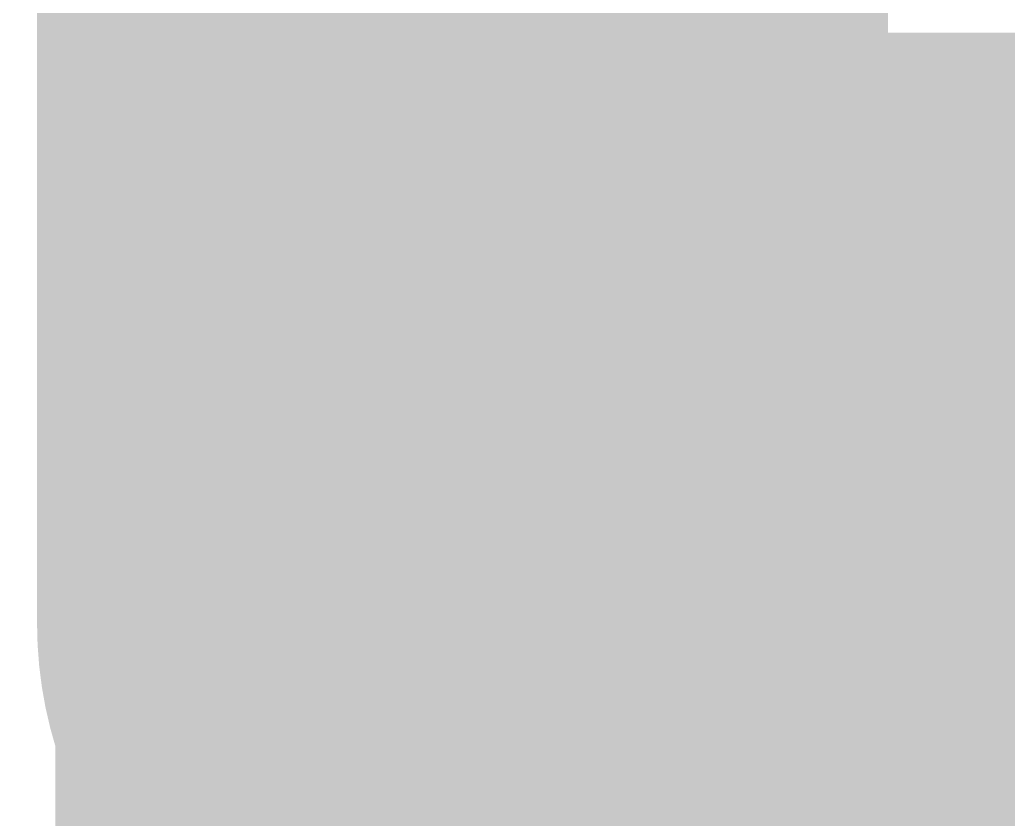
# Model space of a CAD drawing. Header units: inches. Extents: x -2 to 343, y -53 to 63.
# Drawn here: x 22.749 to 24.045, y -52.573 to -51.525 of the extents above; entities that cross this region are included whole.
import ezdxf

# ---------------------------------------------------------------- set-up
doc = ezdxf.new("R2010")
doc.units = ezdxf.units.IN
for name, color, linetype in [('Board Outline', 216, 'Continuous'), ('Bottom Layer', 5, 'Continuous'), ('Bottom Solder', 6, 'Continuous'), ('Drill Drawing', 1, 'Continuous'), ('Multi-Layer', 9, 'Continuous'), ('Pad Holes', 156, 'Continuous'), ('Top Layer', 1, 'Continuous'), ('Top Solder', 216, 'Continuous')]:
    doc.layers.add(name, color=color, linetype=linetype)

# ---------------------------------------------------------------- blocks, each defined once
blk = doc.blocks.new('TYPE_C_31_M_12__B_117')
at = {"layer": 'Bottom Layer'}
h = blk.add_hatch(color=5, dxfattribs=at)
edge = h.paths.add_edge_path()
edge.add_arc((7.525, 4.35), 0.45, 180, 360)
edge.add_line((7.975, 4.35), (7.975, 5.15))
edge.add_arc((7.525, 5.15), 0.45, 0, 180)
edge.add_line((7.075, 5.15), (7.075, 4.35))
at = {"layer": 'Bottom Solder'}
h = blk.add_hatch(color=6, dxfattribs=at)
edge = h.paths.add_edge_path()
edge.add_arc((7.525, 4.35), 0.5516, 180, 360)
edge.add_line((8.0766, 4.35), (8.0766, 5.15))
edge.add_arc((7.525, 5.15), 0.5516, 0, 180)
edge.add_line((6.9734, 5.15), (6.9734, 4.35))
at = {"layer": 'Multi-Layer'}
h = blk.add_hatch(color=9, dxfattribs=at)
edge = h.paths.add_edge_path()
edge.add_arc((7.525, 4.35), 0.45, 180, 360)
edge.add_line((7.975, 4.35), (7.975, 5.15))
edge.add_arc((7.525, 5.15), 0.45, 0, 180)
edge.add_line((7.075, 5.15), (7.075, 4.35))
at = {"layer": 'Pad Holes'}
h = blk.add_hatch(color=7, dxfattribs=at)
edge = h.paths.add_edge_path()
edge.add_arc((7.525, 5.15), 0.3, 0, 180)
edge.add_line((7.225, 5.15), (7.225, 4.35))
edge.add_arc((7.525, 4.35), 0.3, 180, 360)
edge.add_line((7.825, 4.35), (7.825, 5.15))
at = {"layer": 'Top Layer'}
h = blk.add_hatch(color=1, dxfattribs=at)
edge = h.paths.add_edge_path()
edge.add_arc((7.525, 4.35), 0.45, 180, 360)
edge.add_line((7.975, 4.35), (7.975, 5.15))
edge.add_arc((7.525, 5.15), 0.45, 0, 180)
edge.add_line((7.075, 5.15), (7.075, 4.35))
at = {"layer": 'Top Solder'}
h = blk.add_hatch(color=216, dxfattribs=at)
edge = h.paths.add_edge_path()
edge.add_arc((7.525, 4.35), 0.5516, 180, 360)
edge.add_line((8.0766, 4.35), (8.0766, 5.15))
edge.add_arc((7.525, 5.15), 0.5516, 0, 180)
edge.add_line((6.9734, 5.15), (6.9734, 4.35))

msp = doc.modelspace()

# ---------------------------------------------------------------- hatches: boundary and pattern name
at = {"layer": 'Top Layer'}
for points in [[(22.7952, -52.6034), (23.8874, -52.6034), (23.8874, -46.863), (22.7952, -46.863)], [(22.8729, -51.5418), (22.8729, -52.634), (32.4229, -52.634), (32.4229, -51.5418)]]:
    msp.add_hatch(color=1, dxfattribs=at).paths.add_polyline_path(points)

# ---------------------------------------------------------------- linework, layer by layer
at = {"layer": 'Board Outline'}
msp.add_lwpolyline([(23.1775, -53.0219, 0.254, 0.254, -0.213072), (-0.298, -38.4414, 0.254, 0.254, 0)], format="xyseb", dxfattribs=at)
at = {"layer": 'Drill Drawing'}
for points in [[(23.1959, -51.7888, 0.0508, 0.0508, 0), (23.3229, -51.6618, 0.0508, 0.0508, 0)], [(23.3229, -51.6618, 0.0508, 0.0508, 0), (23.4499, -51.7888, 0.0508, 0.0508, 0)], [(23.2467, -51.8396, 0.0508, 0.0508, 0), (23.3229, -51.7634, 0.0508, 0.0508, 0)], [(23.3229, -51.7634, 0.0508, 0.0508, 0), (23.3991, -51.8396, 0.0508, 0.0508, 0)], [(23.0689, -51.7888, 0.0508, 0.0508, 0), (23.1959, -51.9158, 0.0508, 0.0508, 0)], [(23.0689, -51.7888, 0.0508, 0.0508, 0), (23.1959, -51.7888, 0.0508, 0.0508, 0)], [(23.4499, -51.7888, 0.0508, 0.0508, 0), (23.5769, -51.7888, 0.0508, 0.0508, 0)], [(23.4499, -51.9158, 0.0508, 0.0508, 0), (23.5769, -51.7888, 0.0508, 0.0508, 0)], [(23.1705, -51.8396, 0.0508, 0.0508, 0), (23.2467, -51.9158, 0.0508, 0.0508, 0)], [(23.1705, -51.8396, 0.0508, 0.0508, 0), (23.2467, -51.8396, 0.0508, 0.0508, 0)], [(23.3991, -51.8396, 0.0508, 0.0508, 0), (23.4753, -51.8396, 0.0508, 0.0508, 0)], [(23.3991, -51.9158, 0.0508, 0.0508, 0), (23.4753, -51.8396, 0.0508, 0.0508, 0)], [(23.0689, -52.0428, 0.0508, 0.0508, 0), (23.1959, -51.9158, 0.0508, 0.0508, 0)], [(23.1705, -51.992, 0.0508, 0.0508, 0), (23.2467, -51.9158, 0.0508, 0.0508, 0)], [(23.3991, -51.9158, 0.0508, 0.0508, 0), (23.4753, -51.992, 0.0508, 0.0508, 0)], [(23.4499, -51.9158, 0.0508, 0.0508, 0), (23.5769, -52.0428, 0.0508, 0.0508, 0)], [(23.1705, -51.992, 0.0508, 0.0508, 0), (23.2467, -51.992, 0.0508, 0.0508, 0)], [(23.2467, -51.992, 0.0508, 0.0508, 0), (23.3229, -52.0682, 0.0508, 0.0508, 0)], [(23.3229, -52.0682, 0.0508, 0.0508, 0), (23.3991, -51.992, 0.0508, 0.0508, 0)], [(23.3991, -51.992, 0.0508, 0.0508, 0), (23.4753, -51.992, 0.0508, 0.0508, 0)], [(23.0689, -52.0428, 0.0508, 0.0508, 0), (23.1959, -52.0428, 0.0508, 0.0508, 0)], [(23.1959, -52.0428, 0.0508, 0.0508, 0), (23.3229, -52.1698, 0.0508, 0.0508, 0)], [(23.3229, -52.1698, 0.0508, 0.0508, 0), (23.4499, -52.0428, 0.0508, 0.0508, 0)], [(23.4499, -52.0428, 0.0508, 0.0508, 0), (23.5769, -52.0428, 0.0508, 0.0508, 0)]]:
    msp.add_lwpolyline(points, format="xyseb", dxfattribs=at)
for points in [[(23.3102, -51.6618, 0.0254, 0.0254, 1), (23.3356, -51.6618, 0.0254, 0.0254, 1)], [(23.3102, -51.6618, 0.0254, 0.0254, 1), (23.3356, -51.6618, 0.0254, 0.0254, 1)], [(23.3102, -51.7634, 0.0254, 0.0254, 1), (23.3356, -51.7634, 0.0254, 0.0254, 1)], [(23.3102, -51.7634, 0.0254, 0.0254, 1), (23.3356, -51.7634, 0.0254, 0.0254, 1)], [(23.0562, -51.7888, 0.0254, 0.0254, 1), (23.0816, -51.7888, 0.0254, 0.0254, 1)], [(23.0562, -51.7888, 0.0254, 0.0254, 1), (23.0816, -51.7888, 0.0254, 0.0254, 1)], [(23.1832, -51.7888, 0.0254, 0.0254, 1), (23.2086, -51.7888, 0.0254, 0.0254, 1)], [(23.1832, -51.7888, 0.0254, 0.0254, 1), (23.2086, -51.7888, 0.0254, 0.0254, 1)], [(23.4372, -51.7888, 0.0254, 0.0254, 1), (23.4626, -51.7888, 0.0254, 0.0254, 1)], [(23.4372, -51.7888, 0.0254, 0.0254, 1), (23.4626, -51.7888, 0.0254, 0.0254, 1)], [(23.5642, -51.7888, 0.0254, 0.0254, 1), (23.5896, -51.7888, 0.0254, 0.0254, 1)], [(23.5642, -51.7888, 0.0254, 0.0254, 1), (23.5896, -51.7888, 0.0254, 0.0254, 1)], [(23.1578, -51.8396, 0.0254, 0.0254, 1), (23.1832, -51.8396, 0.0254, 0.0254, 1)], [(23.1578, -51.8396, 0.0254, 0.0254, 1), (23.1832, -51.8396, 0.0254, 0.0254, 1)], [(23.234, -51.8396, 0.0254, 0.0254, 1), (23.2594, -51.8396, 0.0254, 0.0254, 1)], [(23.234, -51.8396, 0.0254, 0.0254, 1), (23.2594, -51.8396, 0.0254, 0.0254, 1)], [(23.3864, -51.8396, 0.0254, 0.0254, 1), (23.4118, -51.8396, 0.0254, 0.0254, 1)], [(23.3864, -51.8396, 0.0254, 0.0254, 1), (23.4118, -51.8396, 0.0254, 0.0254, 1)], [(23.4626, -51.8396, 0.0254, 0.0254, 1), (23.488, -51.8396, 0.0254, 0.0254, 1)], [(23.4626, -51.8396, 0.0254, 0.0254, 1), (23.488, -51.8396, 0.0254, 0.0254, 1)], [(23.1832, -51.9158, 0.0254, 0.0254, 1), (23.2086, -51.9158, 0.0254, 0.0254, 1)], [(23.1832, -51.9158, 0.0254, 0.0254, 1), (23.2086, -51.9158, 0.0254, 0.0254, 1)], [(23.234, -51.9158, 0.0254, 0.0254, 1), (23.2594, -51.9158, 0.0254, 0.0254, 1)], [(23.234, -51.9158, 0.0254, 0.0254, 1), (23.2594, -51.9158, 0.0254, 0.0254, 1)], [(23.3864, -51.9158, 0.0254, 0.0254, 1), (23.4118, -51.9158, 0.0254, 0.0254, 1)], [(23.3864, -51.9158, 0.0254, 0.0254, 1), (23.4118, -51.9158, 0.0254, 0.0254, 1)], [(23.4372, -51.9158, 0.0254, 0.0254, 1), (23.4626, -51.9158, 0.0254, 0.0254, 1)], [(23.4372, -51.9158, 0.0254, 0.0254, 1), (23.4626, -51.9158, 0.0254, 0.0254, 1)], [(23.1578, -51.992, 0.0254, 0.0254, 1), (23.1832, -51.992, 0.0254, 0.0254, 1)], [(23.1578, -51.992, 0.0254, 0.0254, 1), (23.1832, -51.992, 0.0254, 0.0254, 1)], [(23.234, -51.992, 0.0254, 0.0254, 1), (23.2594, -51.992, 0.0254, 0.0254, 1)], [(23.234, -51.992, 0.0254, 0.0254, 1), (23.2594, -51.992, 0.0254, 0.0254, 1)], [(23.3864, -51.992, 0.0254, 0.0254, 1), (23.4118, -51.992, 0.0254, 0.0254, 1)], [(23.3864, -51.992, 0.0254, 0.0254, 1), (23.4118, -51.992, 0.0254, 0.0254, 1)], [(23.4626, -51.992, 0.0254, 0.0254, 1), (23.488, -51.992, 0.0254, 0.0254, 1)], [(23.4626, -51.992, 0.0254, 0.0254, 1), (23.488, -51.992, 0.0254, 0.0254, 1)], [(23.0562, -52.0428, 0.0254, 0.0254, 1), (23.0816, -52.0428, 0.0254, 0.0254, 1)], [(23.0562, -52.0428, 0.0254, 0.0254, 1), (23.0816, -52.0428, 0.0254, 0.0254, 1)], [(23.1832, -52.0428, 0.0254, 0.0254, 1), (23.2086, -52.0428, 0.0254, 0.0254, 1)], [(23.1832, -52.0428, 0.0254, 0.0254, 1), (23.2086, -52.0428, 0.0254, 0.0254, 1)], [(23.4372, -52.0428, 0.0254, 0.0254, 1), (23.4626, -52.0428, 0.0254, 0.0254, 1)], [(23.4372, -52.0428, 0.0254, 0.0254, 1), (23.4626, -52.0428, 0.0254, 0.0254, 1)], [(23.5642, -52.0428, 0.0254, 0.0254, 1), (23.5896, -52.0428, 0.0254, 0.0254, 1)], [(23.5642, -52.0428, 0.0254, 0.0254, 1), (23.5896, -52.0428, 0.0254, 0.0254, 1)], [(23.3102, -52.0682, 0.0254, 0.0254, 1), (23.3356, -52.0682, 0.0254, 0.0254, 1)], [(23.3102, -52.0682, 0.0254, 0.0254, 1), (23.3356, -52.0682, 0.0254, 0.0254, 1)], [(23.3102, -52.1698, 0.0254, 0.0254, 1), (23.3356, -52.1698, 0.0254, 0.0254, 1)], [(23.3102, -52.1698, 0.0254, 0.0254, 1), (23.3356, -52.1698, 0.0254, 0.0254, 1)]]:
    msp.add_lwpolyline(points, format="xyseb", close=True, dxfattribs=at)

# ---------------------------------------------------------------- block references
at = {"rotation": 180}
msp.add_blockref('TYPE_C_31_M_12__B_117', (30.8479, -47.1658), dxfattribs=at)

doc.saveas('drawing.dxf')
